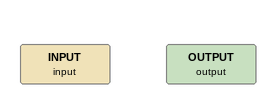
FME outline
INPUT (input)
OUTPUT (output)
